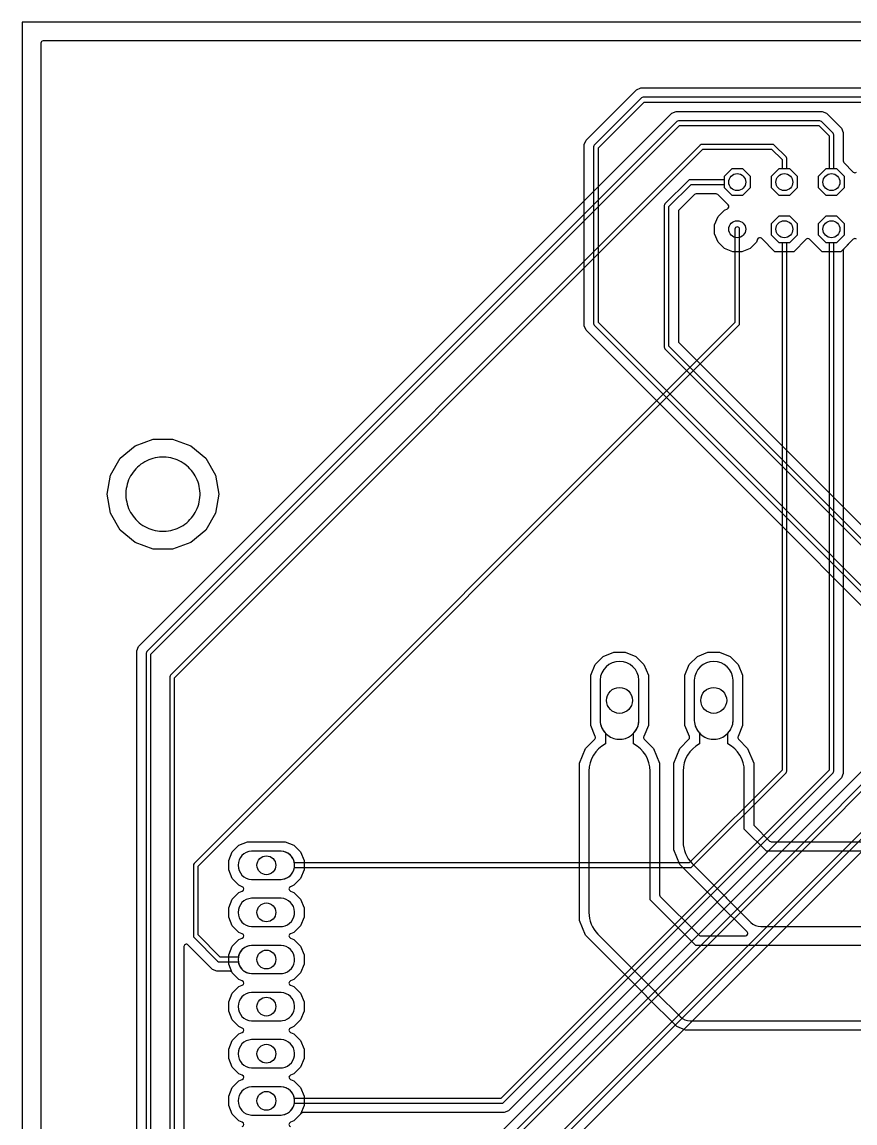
# Model space of a CAD drawing. Header units: millimetres. Extents: x 30 to 140, y 53 to 175.
# Drawn here: x 30 to 74.9, y 115.6 to 175 of the extents above; entities that cross this region are included whole.
import ezdxf

# ---------------------------------------------------------------- set-up
doc = ezdxf.new("R2010")
doc.units = ezdxf.units.MM

msp = doc.modelspace()

# ---------------------------------------------------------------- linework, layer by layer
at = {"layer": '16_copper'}
for points in [[(138.984, 54.143), (138.984, 173.857, 0.414214), (138.857, 173.984), (31.143, 173.984, 0.414214), (31.016, 173.857), (31.016, 54.143, 0.414214)], [(75.565, 170.942), (63.5, 170.942, 0.198912), (63.41, 170.905), (60.87, 168.365, 0.198912), (60.833, 168.275), (60.833, 158.75, 0.198912), (60.87, 158.66), (86.233, 133.297)], [(87.72, 134.71), (64.897, 157.533), (64.897, 165.047), (66.093, 166.243), (67.869, 166.243), (67.869, 166.075), (68.285, 165.659), (68.875, 165.659), (69.291, 166.075), (69.291, 166.665), (68.875, 167.081), (68.285, 167.081), (67.869, 166.665), (67.869, 166.497), (66.04, 166.497, 0.198912), (65.95, 166.46), (64.68, 165.19, 0.198912), (64.643, 165.1), (64.643, 157.48, 0.198912), (64.68, 157.39), (87.503, 134.567)], [(75.02, 163.286, 0.414214), (74.84, 163.286), (74.165, 162.611), (73.155, 162.611), (72.48, 163.286, 0.414214), (72.3, 163.286), (71.625, 162.611), (70.615, 162.611), (69.886, 163.339, 0.534512), (69.679, 163.298), (69.614, 163.139), (69.271, 162.796), (68.823, 162.611), (68.337, 162.611), (67.889, 162.796), (67.546, 163.139), (67.361, 163.587), (67.361, 164.073), (67.546, 164.521), (67.889, 164.864), (68.048, 164.929, 0.534512), (68.089, 165.136), (67.528, 165.698, 0.198912), (67.438, 165.735), (66.356, 165.735, 0.198912), (66.266, 165.698), (65.442, 164.874, 0.198912), (65.405, 164.784), (65.405, 157.796, 0.198912), (65.442, 157.706), (88.168, 134.98)], [(79.755, 120.65), (65.787, 120.65), (65.321, 120.843), (63.693, 122.471, 0.093912), (63.666, 122.51), (60.4, 125.777), (60.071, 126.571), (60.071, 135.049), (60.4, 135.843), (60.895, 136.338, 0.303342), (60.921, 136.478), (60.674, 137.073), (60.674, 139.787), (60.911, 140.359), (61.349, 140.797), (61.921, 141.033), (62.539, 141.033), (63.111, 140.797), (63.549, 140.359), (63.786, 139.787), (63.786, 137.073), (63.54, 136.48, 0.312739), (63.565, 136.338), (64.06, 135.843), (64.389, 135.049), (64.389, 127.947, 0.198912), (64.426, 127.857), (66.516, 125.767, 0.198912), (66.606, 125.73), (69.017, 125.73, 0.668179), (69.107, 125.947), (67.503, 127.551, 0.093912), (67.476, 127.59), (65.48, 129.587), (65.151, 130.381), (65.151, 135.049), (65.48, 135.843), (65.975, 136.338, 0.303346), (66.001, 136.478), (65.754, 137.073), (65.754, 139.787), (65.991, 140.359), (66.429, 140.797), (67.001, 141.033), (67.619, 141.033), (68.191, 140.797), (68.629, 140.359), (68.866, 139.787), (68.866, 137.073), (68.62, 136.48, 0.312703), (68.645, 136.338), (69.14, 135.843), (69.469, 135.049), (69.469, 131.757, 0.198912), (69.506, 131.667), (70.326, 130.847, 0.198912), (70.416, 130.81), (79.755, 130.81)], [(41.882, 115.453, 0.668183), (41.882, 115.687), (41.699, 115.763), (41.341, 116.121), (41.148, 116.587), (41.148, 117.093), (41.341, 117.559), (41.699, 117.917), (41.882, 117.993, 0.668183), (41.882, 118.227), (41.699, 118.303), (41.341, 118.661), (41.148, 119.127), (41.148, 119.633), (41.341, 120.099), (41.699, 120.457), (41.882, 120.533, 0.668183), (41.882, 120.767), (41.699, 120.843), (41.341, 121.201), (41.148, 121.667), (41.148, 122.173), (41.341, 122.639), (41.699, 122.997), (41.882, 123.073, 0.668183), (41.882, 123.307), (41.699, 123.383), (41.341, 123.741), (41.148, 124.207), (41.148, 124.713), (41.341, 125.179), (41.699, 125.537), (41.882, 125.613, 0.668183), (41.882, 125.847), (41.699, 125.923), (41.341, 126.281), (41.148, 126.747), (41.148, 127.253), (41.341, 127.719), (41.699, 128.077), (41.882, 128.153, 0.668183), (41.882, 128.387), (41.699, 128.463), (41.341, 128.821), (41.148, 129.287), (41.148, 129.793), (41.341, 130.259), (41.699, 130.617), (42.165, 130.81), (44.195, 130.81), (44.661, 130.617), (45.019, 130.259), (45.212, 129.793), (45.212, 129.287), (45.019, 128.821), (44.661, 128.463), (44.478, 128.387, 0.668183), (44.478, 128.153), (44.661, 128.077), (45.019, 127.719), (45.212, 127.253), (45.212, 126.747), (45.019, 126.281), (44.661, 125.923), (44.478, 125.847, 0.668183), (44.478, 125.613), (44.661, 125.537), (45.019, 125.179), (45.212, 124.713), (45.212, 124.207), (45.019, 123.741), (44.661, 123.383), (44.478, 123.307, 0.668183), (44.478, 123.073), (44.661, 122.997), (45.019, 122.639), (45.212, 122.173), (45.212, 121.667), (45.019, 121.201), (44.661, 120.843), (44.478, 120.767, 0.668183), (44.478, 120.533), (44.661, 120.457), (45.019, 120.099), (45.212, 119.633), (45.212, 119.127), (45.019, 118.661), (44.661, 118.303), (44.478, 118.227, 0.668183), (44.478, 117.993), (44.661, 117.917), (45.019, 117.559), (45.212, 117.093), (45.212, 116.587), (45.019, 116.121), (44.661, 115.763), (44.478, 115.687, 0.668183), (44.478, 115.453)]]:
    msp.add_lwpolyline(points, format="xyb", dxfattribs=at)
for points in [[(85.688, 133.124), (60.422, 158.39), (60.325, 158.624), (60.325, 168.401), (60.422, 168.635), (63.14, 171.353), (63.374, 171.45), (75.691, 171.45)], [(86.45, 133.44), (61.087, 158.803), (61.087, 168.222), (63.553, 170.688), (75.512, 170.688)]]:
    msp.add_lwpolyline(points, dxfattribs=at)
for points in [[(71.831, 166.075), (71.831, 166.665), (71.415, 167.081), (70.825, 167.081), (70.409, 166.665), (70.409, 166.075), (70.825, 165.659), (71.415, 165.659)], [(74.371, 166.075), (74.371, 166.665), (73.955, 167.081), (73.365, 167.081), (72.949, 166.665), (72.949, 166.075), (73.365, 165.659), (73.955, 165.659)], [(71.831, 163.535), (71.831, 164.125), (71.415, 164.541), (70.825, 164.541), (70.409, 164.125), (70.409, 163.535), (70.825, 163.119), (71.415, 163.119)], [(74.371, 163.535), (74.371, 164.125), (73.955, 164.541), (73.365, 164.541), (72.949, 164.125), (72.949, 163.535), (73.365, 163.119), (73.955, 163.119)], [(37.078, 146.577), (36.095, 146.935), (35.293, 147.608), (34.769, 148.515), (34.587, 149.546), (34.769, 150.577), (35.293, 151.484), (36.095, 152.157), (37.078, 152.515), (38.125, 152.515), (39.109, 152.157), (39.911, 151.484), (40.435, 150.577), (40.616, 149.546), (40.435, 148.515), (39.911, 147.608), (39.109, 146.935), (38.125, 146.577)]]:
    msp.add_lwpolyline(points, close=True, dxfattribs=at)
for points in [[(63.881, 127.684), (63.881, 134.62, 0.279687), (62.992, 136.084), (62.992, 136.663, 0.180228), (63.278, 137.337), (63.278, 139.523, 0.957291), (61.182, 139.523), (61.182, 137.337, 0.180228), (61.468, 136.663), (61.468, 136.084, 0.279681), (60.579, 134.62), (60.579, 127, 0.198912), (61.063, 125.833), (64.155, 122.74, 0.038456), (64.231, 122.651), (65.501, 121.381, 0.198912), (66.04, 121.158), (79.539, 121.158, 0.975753), (79.502, 122.682), (79.502, 123.698, 0.975753), (79.539, 125.222), (66.343, 125.222)], [(68.961, 131.494), (68.961, 134.62, 0.279687), (68.072, 136.084), (68.072, 136.663, 0.180228), (68.358, 137.337), (68.358, 139.523, 0.957291), (66.262, 139.523), (66.262, 137.337, 0.180228), (66.548, 136.663), (66.548, 136.084, 0.279681), (65.659, 134.62), (65.659, 130.81, 0.198912), (66.143, 129.643), (67.965, 127.82, 0.038456), (68.041, 127.731), (69.311, 126.461, 0.198912), (69.85, 126.238), (79.539, 126.238, 0.975753), (79.502, 127.762), (79.502, 128.778, 0.975753), (79.539, 130.302), (70.153, 130.302)], [(44.054, 128.785, 0.906347), (43.979, 130.302), (42.381, 130.302, 0.95208), (42.381, 128.778), (43.979, 128.778)], [(44.054, 126.245, 0.906347), (43.979, 127.762), (42.381, 127.762, 0.95208), (42.381, 126.238), (43.979, 126.238)], [(44.054, 123.705, 0.906347), (43.979, 125.222), (42.381, 125.222, 0.95208), (42.381, 123.698), (43.979, 123.698)], [(44.054, 121.165, 0.906347), (43.979, 122.682), (42.381, 122.682, 0.95208), (42.381, 121.158), (43.979, 121.158)], [(44.054, 118.625, 0.906347), (43.979, 120.142), (42.381, 120.142, 0.95208), (42.381, 118.618), (43.979, 118.618)], [(44.054, 116.085, 0.906347), (43.979, 117.602), (42.381, 117.602, 0.95208), (42.381, 116.078), (43.979, 116.078)]]:
    msp.add_lwpolyline(points, format="xyb", close=True, dxfattribs=at)
at = {"layer": '1_copper'}
for points in [[(78.799, 173.984), (31.143, 173.984, 0.414214), (31.016, 173.857), (31.016, 54.143, 0.414214)], [(36.195, 105.284), (36.195, 141.096), (36.292, 141.33), (65.045, 170.083), (65.279, 170.18), (73.151, 170.18), (73.385, 170.083), (74.198, 169.27), (74.295, 169.036), (74.295, 167.512, 0.198912), (74.332, 167.422), (74.84, 166.914, 0.414214), (75.02, 166.914)], [(36.957, 105.463), (36.957, 140.917), (65.458, 169.418), (72.972, 169.418), (73.533, 168.857), (73.533, 167.081), (73.365, 167.081), (72.949, 166.665), (72.949, 166.075), (73.365, 165.659), (73.955, 165.659), (74.371, 166.075), (74.371, 166.665), (73.955, 167.081), (73.787, 167.081), (73.787, 168.91, 0.198912), (73.75, 169), (73.115, 169.635, 0.198912), (73.025, 169.672), (65.405, 169.672, 0.198912), (65.315, 169.635), (36.74, 141.06, 0.198912), (36.703, 140.97), (36.703, 105.41, 0.198912)], [(38.227, 106.733), (38.227, 139.647), (66.728, 168.148), (70.432, 168.148), (70.993, 167.587), (70.993, 167.081), (70.825, 167.081), (70.409, 166.665), (70.409, 166.075), (70.825, 165.659), (71.415, 165.659), (71.831, 166.075), (71.831, 166.665), (71.415, 167.081), (71.247, 167.081), (71.247, 167.64, 0.198912), (71.21, 167.73), (70.575, 168.365, 0.198912), (70.485, 168.402), (66.675, 168.402, 0.198912), (66.585, 168.365), (38.01, 139.79, 0.198912), (37.973, 139.7), (37.973, 106.68, 0.198912)], [(75.02, 163.286, 0.414214), (74.84, 163.286), (74.332, 162.778, 0.198912), (74.295, 162.688), (74.295, 134.494), (74.198, 134.26), (56.24, 116.302), (56.006, 116.205), (45.138, 116.205, 0.064109), (45.106, 116.201), (45.095, 116.197, 0.195989), (45.019, 116.121), (44.661, 115.763), (44.478, 115.687, 0.668183), (44.478, 115.453)], [(54.072, 113.39), (93.308, 152.626, 0.198912)], [(93.853, 152.453), (54.52, 113.12, 0.198912)], [(54.737, 112.977), (94.07, 152.31, 0.198912)], [(95.123, 151.183), (55.79, 111.85, 0.198912)], [(56.007, 111.707), (95.34, 151.04, 0.198912)], [(95.885, 106.716), (95.885, 150.56, 0.668179), (95.668, 150.65), (56.552, 111.534, 0.198912)], [(41.882, 115.453, 0.668183), (41.882, 115.687), (41.699, 115.763), (41.341, 116.121), (41.148, 116.587), (41.148, 117.093), (41.341, 117.559), (41.699, 117.917), (41.882, 117.993, 0.668183), (41.882, 118.227), (41.699, 118.303), (41.341, 118.661), (41.148, 119.127), (41.148, 119.633), (41.341, 120.099), (41.699, 120.457), (41.882, 120.533, 0.668183), (41.882, 120.767), (41.699, 120.843), (41.341, 121.201), (41.148, 121.667), (41.148, 122.173), (41.341, 122.639), (41.699, 122.997), (41.882, 123.073, 0.668183), (41.882, 123.307), (41.699, 123.383), (41.341, 123.741, 0.317344), (41.222, 123.825), (40.514, 123.825), (40.28, 123.922), (40.084, 124.118), (38.952, 125.25, 0.668179), (38.735, 125.16), (38.735, 106.996, 0.198912)]]:
    msp.add_lwpolyline(points, format="xyb", dxfattribs=at)
for points in [[(69.291, 166.075), (69.291, 166.665), (68.875, 167.081), (68.285, 167.081), (67.869, 166.665), (67.869, 166.075), (68.285, 165.659), (68.875, 165.659)], [(37.078, 146.577), (36.095, 146.935), (35.293, 147.608), (34.769, 148.515), (34.587, 149.546), (34.769, 150.577), (35.293, 151.484), (36.095, 152.157), (37.078, 152.515), (38.125, 152.515), (39.109, 152.157), (39.911, 151.484), (40.435, 150.577), (40.616, 149.546), (40.435, 148.515), (39.911, 147.608), (39.109, 146.935), (38.125, 146.577)]]:
    msp.add_lwpolyline(points, close=True, dxfattribs=at)
for points in [[(44.054, 128.785, 0.324787), (44.694, 129.413), (66.04, 129.413, 0.198912), (66.13, 129.45), (71.21, 134.53, 0.198912), (71.247, 134.62), (71.247, 163.119), (71.415, 163.119), (71.831, 163.535), (71.831, 164.125), (71.415, 164.541), (70.825, 164.541), (70.409, 164.125), (70.409, 163.535), (70.825, 163.119), (70.993, 163.119), (70.993, 134.673), (65.987, 129.667), (44.694, 129.667, 0.352144), (43.979, 130.302), (42.381, 130.302, 0.95208), (42.381, 128.778), (43.979, 128.778)], [(44.054, 116.085, 0.324787), (44.694, 116.713), (55.88, 116.713, 0.198912), (55.97, 116.75), (73.75, 134.53, 0.198912), (73.787, 134.62), (73.787, 163.119), (73.955, 163.119), (74.371, 163.535), (74.371, 164.125), (73.955, 164.541), (73.365, 164.541), (72.949, 164.125), (72.949, 163.535), (73.365, 163.119), (73.533, 163.119), (73.533, 134.673), (55.827, 116.967), (44.694, 116.967, 0.352144), (43.979, 117.602), (42.381, 117.602, 0.95208), (42.381, 116.078), (43.979, 116.078)], [(44.054, 123.705, 0.906347), (43.979, 125.222), (42.381, 125.222, 0.352144), (41.666, 124.587), (40.693, 124.587), (39.497, 125.783), (39.497, 129.487), (68.67, 158.66, 0.198912), (68.707, 158.75), (68.707, 163.83, 1), (68.453, 163.83), (68.453, 158.803), (39.28, 129.63, 0.198912), (39.243, 129.54), (39.243, 125.73, 0.198912), (39.28, 125.64), (40.55, 124.37, 0.198912), (40.64, 124.333), (41.666, 124.333, 0.352144), (42.381, 123.698), (43.979, 123.698)], [(62.367, 136.342, 0.363969), (63.278, 137.337), (63.278, 139.523, 0.957291), (61.182, 139.523), (61.182, 137.337), (61.19, 137.245), (61.206, 137.155), (61.23, 137.067), (61.261, 136.981), (61.3, 136.898), (61.345, 136.819), (61.398, 136.744), (61.457, 136.674), (61.521, 136.609), (61.592, 136.55), (61.667, 136.498), (61.746, 136.452), (61.829, 136.413), (61.915, 136.382), (62.003, 136.358), (62.093, 136.342), (62.184, 136.335), (62.276, 136.335)], [(67.447, 136.342, 0.363969), (68.358, 137.337), (68.358, 139.523, 0.957291), (66.262, 139.523), (66.262, 137.337), (66.27, 137.245), (66.286, 137.155), (66.31, 137.067), (66.341, 136.981), (66.38, 136.898), (66.425, 136.819), (66.478, 136.744), (66.537, 136.674), (66.601, 136.609), (66.672, 136.55), (66.747, 136.498), (66.826, 136.452), (66.909, 136.413), (66.995, 136.382), (67.083, 136.358), (67.173, 136.342), (67.264, 136.335), (67.356, 136.335)], [(44.054, 126.245, 0.906347), (43.979, 127.762), (42.381, 127.762, 0.95208), (42.381, 126.238), (43.979, 126.238)], [(44.054, 121.165, 0.906347), (43.979, 122.682), (42.381, 122.682, 0.95208), (42.381, 121.158), (43.979, 121.158)], [(44.054, 118.625, 0.906347), (43.979, 120.142), (42.381, 120.142, 0.95208), (42.381, 118.618), (43.979, 118.618)]]:
    msp.add_lwpolyline(points, format="xyb", close=True, dxfattribs=at)
at = {"layer": 'drills_PTH'}
for centre, radius in [((68.58, 166.37), 0.457), ((71.12, 166.37), 0.457), ((73.66, 166.37), 0.457), ((68.58, 163.83), 0.457), ((71.12, 163.83), 0.457), ((73.66, 163.83), 0.457), ((62.23, 138.43), 0.699), ((67.31, 138.43), 0.699), ((43.18, 129.54), 0.508), ((43.18, 127), 0.508), ((43.18, 124.46), 0.508), ((43.18, 121.92), 0.508), ((43.18, 119.38), 0.508), ((43.18, 116.84), 0.508)]:
    msp.add_circle(centre, radius, dxfattribs=at)
at = {"layer": 'holes'}
msp.add_lwpolyline([(39.602, 149.486), (39.602, 149.607), (39.595, 149.727), (39.58, 149.847), (39.558, 149.966), (39.529, 150.083), (39.493, 150.199), (39.451, 150.312), (39.401, 150.422), (39.345, 150.529), (39.282, 150.632), (39.214, 150.732), (39.139, 150.827), (39.059, 150.918), (38.973, 151.003), (38.883, 151.083), (38.788, 151.158), (38.688, 151.226), (38.585, 151.289), (38.478, 151.345), (38.368, 151.395), (38.255, 151.438), (38.139, 151.474), (38.022, 151.502), (37.903, 151.524), (37.783, 151.539), (37.662, 151.546), (37.541, 151.546), (37.421, 151.539), (37.301, 151.524), (37.182, 151.502), (37.065, 151.474), (36.949, 151.438), (36.836, 151.395), (36.726, 151.345), (36.619, 151.289), (36.516, 151.226), (36.416, 151.158), (36.321, 151.083), (36.23, 151.003), (36.145, 150.918), (36.065, 150.827), (35.99, 150.732), (35.922, 150.632), (35.859, 150.529), (35.803, 150.422), (35.753, 150.312), (35.71, 150.199), (35.674, 150.083), (35.646, 149.966), (35.624, 149.847), (35.609, 149.727), (35.602, 149.607), (35.602, 149.486), (35.609, 149.365), (35.624, 149.245), (35.646, 149.126), (35.674, 149.009), (35.71, 148.893), (35.753, 148.78), (35.803, 148.67), (35.859, 148.563), (35.922, 148.46), (35.99, 148.36), (36.065, 148.265), (36.145, 148.175), (36.23, 148.089), (36.321, 148.009), (36.416, 147.934), (36.516, 147.866), (36.619, 147.803), (36.726, 147.747), (36.836, 147.697), (36.949, 147.655), (37.065, 147.619), (37.182, 147.59), (37.301, 147.568), (37.421, 147.553), (37.541, 147.546), (37.662, 147.546), (37.783, 147.553), (37.903, 147.568), (38.022, 147.59), (38.139, 147.619), (38.255, 147.655), (38.368, 147.697), (38.478, 147.747), (38.585, 147.803), (38.688, 147.866), (38.788, 147.934), (38.883, 148.009), (38.973, 148.089), (39.059, 148.175), (39.139, 148.265), (39.214, 148.36), (39.282, 148.46), (39.345, 148.563), (39.401, 148.67), (39.451, 148.78), (39.493, 148.893), (39.529, 149.009), (39.558, 149.126), (39.58, 149.245), (39.595, 149.365), (39.602, 149.486)], close=True, dxfattribs=at)
at = {"layer": 'outline'}
msp.add_lwpolyline([(30, 53), (140, 53), (140, 175), (30, 175), (30, 53)], close=True, dxfattribs=at)

doc.saveas('drawing.dxf')
